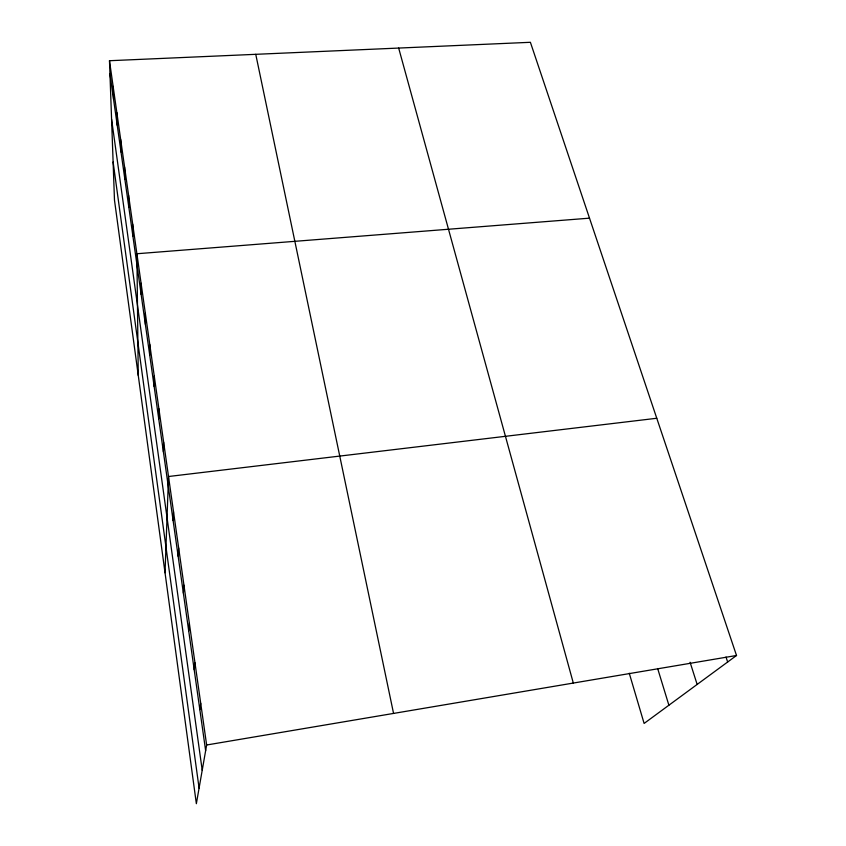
<?xml version="1.0" encoding="UTF-8"?>
<svg xmlns="http://www.w3.org/2000/svg" width="846" height="846" viewBox="0 0 846 846"><rect width="100%" height="100%" fill="white"/><g stroke="black" fill="none" stroke-linecap="round" stroke-linejoin="round"><path stroke-width="1.27" d="M149.71 355.056L149.763 344.396M154.152 386.495L154.268 376.153M158.71 418.728L158.9 408.734M163.384 451.796L163.648 442.172M165.023 572.763L168.523 476.51L656.771 418.262M173.113 520.576L173.525 511.756M178.168 556.351L178.665 547.975M183.36 593.109L183.952 585.199M188.7 630.873L189.388 623.47M194.189 669.704L194.971 662.82M199.836 709.635L200.724 703.322M109.483 60.722L206.636 744.998L196.357 803.7L114.474 200.058L109.483 60.722L530.4 42.3L736.517 655.491L644.113 723.436L629.255 673.226M206.636 744.998L736.517 655.491M589.503 218.162L136.893 253.747L138.258 375.423M726.005 657.025L727.655 662.006M690.082 662.259L697.146 684.435M657.649 668.509L668.89 705.215M398.667 48.063L573.313 683.06M255.756 54.324L393.559 713.421M109.948 73.782L205.641 750.709M111.577 119.244L202.215 770.241M113.11 162.009L199.085 788.144M113.131 86.366L113.554 99.246M116.854 112.613L117.234 125.314M120.671 139.495L121.01 151.984M124.574 167.022L124.87 179.299M128.581 195.225L128.825 207.259M132.685 224.127L132.875 235.918M141.071 283.22L141.145 294.471M145.364 313.422L145.375 324.388"/></g></svg>
